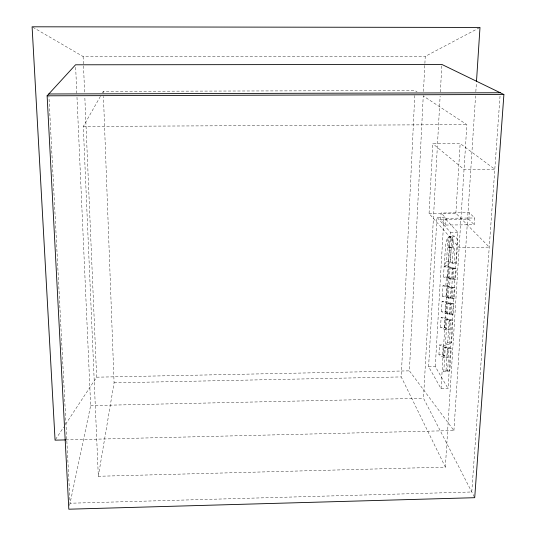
<?xml version="1.0" encoding="UTF-8"?>
<svg xmlns="http://www.w3.org/2000/svg" width="536" height="536" viewBox="0 0 536 536"><rect width="100%" height="100%" fill="white"/><g stroke="black" fill="none" stroke-linecap="round" stroke-linejoin="round"><path stroke-width="0.4" stroke-dasharray="2.68 2.01" d="M100.406 96.366L83.294 126.442L98.323 476.276L445.349 467.124L401.243 376.922L414.764 95.562M65.935 439.895L453.912 430.555L409.404 370.858L423.266 95.703M423.474 91.522L425.242 56.401L479.988 27.437M429.061 213.522L455.875 213.248L489.247 247.13L459.138 247.511L429.061 213.522L432.807 143.681L460.149 143.521L494.802 169.262L464.035 169.497L432.807 143.681M474.34 496.979L423.514 398.268L440.13 96.165M440.358 91.998L441.825 65.291M428.612 366.678L436.974 217.348L443.935 217.274L457.784 232.215L448.069 388.553L441.061 388.701L428.612 366.678L435.286 366.544L448.069 388.553M440.726 219.646L441.108 213L469.268 212.705L474.728 217.978L474.273 224.731L445.63 225.046L440.726 219.646L468.833 219.345L474.273 224.731M435.286 366.544L443.935 217.274M445.63 225.046L446.032 218.279L441.108 213M438.93 354.691L439.5 344.976L443.245 344.903L448.109 347.087L447.48 357.398L443.681 357.472L438.93 354.691L442.662 354.618L447.48 357.398M440.532 327.469L441.115 317.6L444.88 317.533L449.825 319.201L449.181 329.68L445.349 329.747L440.532 327.469L444.29 327.402L449.181 329.68M441.45 311.724L442.053 301.426L445.838 301.366L450.81 302.994L450.16 313.486L446.314 313.553L441.45 311.724L445.222 311.664L450.16 313.486M442.374 296.093L442.984 285.735L446.79 285.681L449.637 286.472L450.173 277.682L447.312 276.985L443.5 277.045L444.116 266.526L447.942 266.479L452.98 267.745L451.151 297.56L447.285 297.621L442.374 296.093L446.166 296.04L451.151 297.56M444.183 265.286L445.744 243.92A17.594 4.261 89.3 0 1 447.225 238.775L447.969 237.656L451.855 237.609L450.421 261.287L448.009 265.24L444.183 265.286L446.562 261.34L447.969 237.656M449.637 286.472L445.791 286.526L446.321 277.735L443.5 277.045M448.351 247.284L448.994 236.577C464.612 230.976 453.938 258.781 456.545 263.216L452.592 263.27L450.381 262.62L451.024 251.659L450.468 247.632A42.002 10.157 88.8 0 0 449.047 247.143L448.351 247.284L452.954 247.096A41.989 10.311 88.8 0 1 454.387 247.585L454.957 251.612L454.3 262.566L456.545 263.216M442.662 354.618L443.245 344.903M444.29 327.402L444.88 317.533M445.222 311.664L445.838 301.366M446.166 296.04L446.79 285.681M447.312 276.985L447.942 266.479M448.009 265.24L449.597 243.873A17.588 4.322 89.3 0 1 451.104 238.728L451.855 237.609M441.061 388.701L450.448 232.296L436.974 217.348M443.681 357.472L444.297 347.161L439.5 344.976M445.349 329.747L445.979 319.268L441.115 317.6M446.314 313.553L446.95 303.054L442.053 301.426M447.285 297.621L449.081 267.799L444.116 266.526M443.781 371.83L445.248 347.589L449.074 347.516L451.225 348.494L449.865 370.376L447.573 371.75L443.781 371.83L446.032 370.456L449.865 370.376M445.45 344.233L446.944 319.59L450.796 319.523L452.987 320.28L451.6 342.517L449.275 344.159L445.45 344.233L447.734 342.591L451.6 342.517M447.285 313.908L447.915 303.483L451.788 303.423L453.999 303.872L453.335 314.498L449.443 314.558L447.285 313.908L451.151 313.841L453.335 314.498M448.257 298.036L448.9 287.397L452.793 287.343L455.01 287.852L454.34 298.572L450.428 298.639L448.257 298.036L452.136 297.976L454.34 298.572M449.416 278.767L450.066 268.054L453.979 268L456.216 268.476L455.54 279.323L451.607 279.377L449.416 278.767L453.315 278.713L455.54 279.323M452.243 247.23L452.893 236.53L454.622 236.081M449.443 314.558L450.093 303.932L447.915 303.483M446.032 370.456L447.372 348.567L445.248 347.589M447.734 342.591L449.101 320.34L446.944 319.59M450.428 298.639L451.084 287.912L448.9 287.397M451.607 279.377L452.27 268.529L450.066 268.054M452.592 263.27C450.796 255.732 457.53 242.406 450.696 236.128M455.875 213.248L460.149 143.521M447.573 371.75L449.074 347.516M449.275 344.159L450.796 319.523M451.151 313.841L451.788 303.423M453.315 278.713L453.979 268M452.136 297.976L452.793 287.343M445.349 467.124L466.856 124.627L423.299 96.004M453.912 430.555L475.559 95.87M475.834 91.703L476.424 82.517M468.833 219.345L469.268 212.705M500.028 96.071L471.767 491.988L70.082 503.23L48.923 96.48M98.323 476.276L114.074 382.838L103.448 96.366M69.606 505.468L90.658 405.585L76.956 96.534M102.443 92.788L103.26 91.355L415.005 90.551L417.075 91.917M55.523 439.46L63.744 427.004M65.573 424.237L96.641 377.183L84.802 96.621M90.658 405.585L423.514 398.268M96.641 377.183L409.404 370.858M114.074 382.838L401.243 376.922M444.297 347.161L448.109 347.087M447.372 348.567L451.225 348.494M445.979 319.268L449.825 319.201M449.101 320.34L452.987 320.28M446.321 277.735L450.173 277.682M451.084 287.912L455.01 287.852M446.95 303.054L450.81 302.994M450.093 303.932L453.999 303.872M446.562 261.34L450.421 261.287M450.381 262.62L454.3 262.566M449.081 267.799L452.98 267.745M452.27 268.529L456.216 268.476M450.448 232.296L457.784 232.215M448.994 236.577L452.893 236.53M449.047 247.15L452.954 247.096M446.032 218.279L474.728 217.978M83.294 126.442L466.856 124.627M32.817 27.222L83.114 56.541L425.242 56.401M442.984 285.735L445.791 286.526M75.656 67.302L76.809 93.19M83.114 56.541L84.661 93.284M103.26 91.355L103.321 93.023"/><path stroke-width="0.8" d="M476.477 81.686L479.988 27.437L32.1 26.8L55.067 440.157L65.935 439.895M503.9 94.51L474.708 497.696L68.822 509.2L47.121 95.803L75.549 64.796L441.872 64.454L503.9 94.51L47.121 95.803M48.796 93.974L500.262 92.748"/></g></svg>
